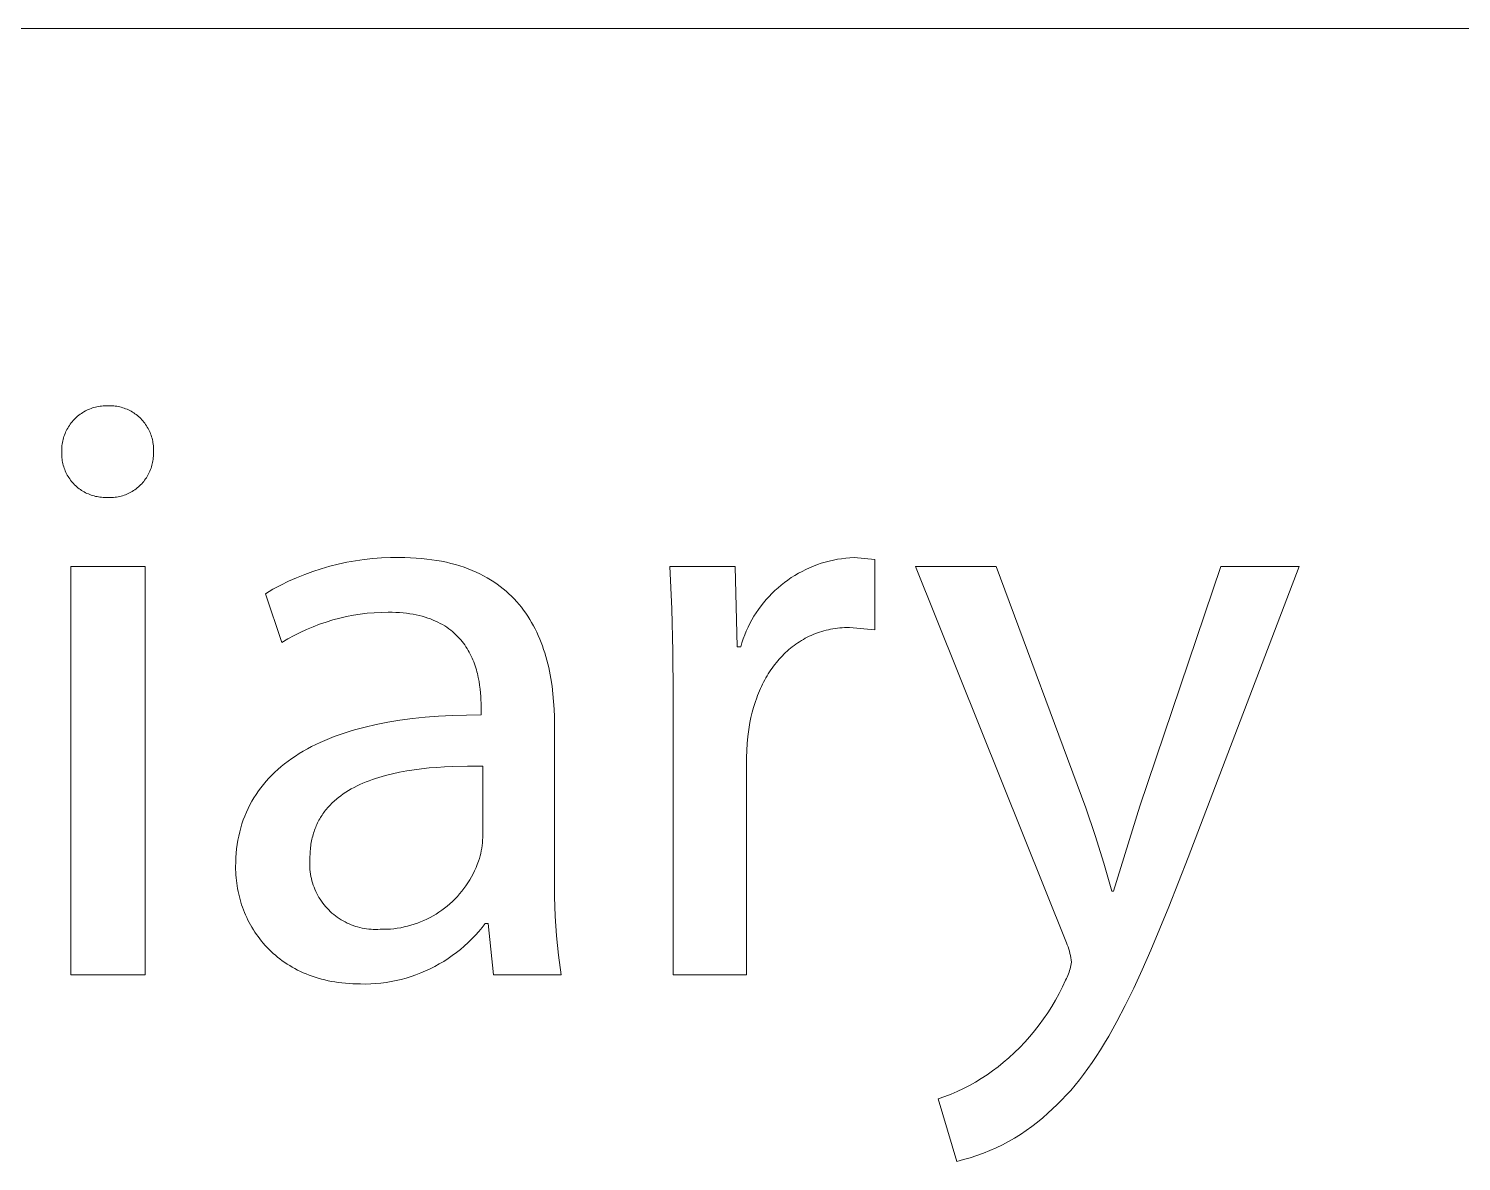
# Model space of a CAD drawing. Header units: millimetres. Extents: x 0 to 4468, y 0 to 3122.
# Drawn here: x 4196.2 to 4272.2, y 439.4 to 499.5 of the extents above; entities that cross this region are included whole.
import ezdxf

# ---------------------------------------------------------------- set-up
doc = ezdxf.new("R2010")
doc.units = ezdxf.units.MM
doc.header["$MEASUREMENT"] = 0
doc.layers.add('Domyślny', color=7, linetype='Continuous', true_color=0x000000)

msp = doc.modelspace()

# ---------------------------------------------------------------- linework, layer by layer
at = {"layer": 'Domyślny', "color": 18, "lineweight": 15, "true_color": 0x000000}
for p, q in [((4464.072, 499.504), (2779.701, 499.504)), ((4198.638, 478.784), (4198.697, 478.842)), ((4198.697, 478.842), (4198.757, 478.898)), ((4198.757, 478.898), (4198.819, 478.952)), ((4198.819, 478.952), (4198.883, 479.004)), ((4198.883, 479.004), (4198.948, 479.054)), ((4198.948, 479.054), (4199.016, 479.101)), ((4199.016, 479.101), (4199.085, 479.146)), ((4199.085, 479.146), (4199.155, 479.188)), ((4199.155, 479.188), (4199.227, 479.228)), ((4199.227, 479.228), (4199.3, 479.266)), ((4199.3, 479.266), (4199.375, 479.301)), ((4199.375, 479.301), (4199.45, 479.333)), ((4199.45, 479.333), (4199.527, 479.362)), ((4199.527, 479.362), (4199.605, 479.389)), ((4199.605, 479.389), (4199.683, 479.414)), ((4199.683, 479.414), (4199.763, 479.435)), ((4199.763, 479.435), (4199.843, 479.454)), ((4199.843, 479.454), (4199.923, 479.47)), ((4199.923, 479.47), (4200.005, 479.483)), ((4200.005, 479.483), (4200.086, 479.493)), ((4200.086, 479.493), (4200.168, 479.501)), ((4200.168, 479.501), (4200.25, 479.505)), ((4200.25, 479.505), (4200.332, 479.507)), ((4200.332, 479.507), (4200.415, 479.506)), ((4200.415, 479.506), (4200.495, 479.508)), ((4200.495, 479.508), (4200.576, 479.508)), ((4200.576, 479.508), (4200.657, 479.504)), ((4200.657, 479.504), (4200.737, 479.498)), ((4200.737, 479.498), (4200.817, 479.489)), ((4200.817, 479.489), (4200.897, 479.478)), ((4200.897, 479.478), (4200.977, 479.463)), ((4200.977, 479.463), (4201.055, 479.446)), ((4201.055, 479.446), (4201.134, 479.426)), ((4201.134, 479.426), (4201.211, 479.403)), ((4201.211, 479.403), (4201.288, 479.378)), ((4201.288, 479.378), (4201.363, 479.35)), ((4201.363, 479.35), (4201.438, 479.319)), ((4201.438, 479.319), (4201.512, 479.286)), ((4201.512, 479.286), (4201.584, 479.25)), ((4201.584, 479.25), (4201.655, 479.212)), ((4201.655, 479.212), (4201.725, 479.172)), ((4201.725, 479.172), (4201.793, 479.129)), ((4201.793, 479.129), (4201.86, 479.083)), ((4201.86, 479.083), (4201.925, 479.035)), ((4201.925, 479.035), (4201.988, 478.986)), ((4201.988, 478.986), (4202.05, 478.933)), ((4202.05, 478.933), (4202.11, 478.879)), ((4202.11, 478.879), (4202.168, 478.823)), ((4202.168, 478.823), (4202.223, 478.765)), ((4198.148, 478.03), (4198.18, 478.106)), ((4198.18, 478.106), (4198.215, 478.181)), ((4198.215, 478.181), (4198.252, 478.254)), ((4198.252, 478.254), (4198.292, 478.326)), ((4198.292, 478.326), (4198.335, 478.396)), ((4198.335, 478.396), (4198.38, 478.465)), ((4198.38, 478.465), (4198.427, 478.532)), ((4198.427, 478.532), (4198.477, 478.598)), ((4198.477, 478.598), (4198.528, 478.662)), ((4198.528, 478.662), (4198.582, 478.724)), ((4198.582, 478.724), (4198.638, 478.784)), ((4202.223, 478.765), (4202.277, 478.705)), ((4202.277, 478.705), (4202.329, 478.643)), ((4202.329, 478.643), (4202.379, 478.579)), ((4202.379, 478.579), (4202.426, 478.514)), ((4202.426, 478.514), (4202.471, 478.447)), ((4202.471, 478.447), (4202.513, 478.378)), ((4202.513, 478.378), (4202.554, 478.308)), ((4202.554, 478.308), (4202.591, 478.237)), ((4202.591, 478.237), (4202.627, 478.164)), ((4202.627, 478.164), (4202.659, 478.09)), ((4202.659, 478.09), (4202.69, 478.016)), ((4197.975, 477.23), (4197.98, 477.313)), ((4197.98, 477.313), (4197.987, 477.394)), ((4197.987, 477.394), (4197.998, 477.476)), ((4197.998, 477.476), (4198.011, 477.557)), ((4198.011, 477.557), (4198.027, 477.638)), ((4198.027, 477.638), (4198.045, 477.718)), ((4198.045, 477.718), (4198.067, 477.797)), ((4198.067, 477.797), (4198.091, 477.876)), ((4198.091, 477.876), (4198.118, 477.954)), ((4198.118, 477.954), (4198.148, 478.03)), ((4202.69, 478.016), (4202.717, 477.94)), ((4202.717, 477.94), (4202.742, 477.863)), ((4202.742, 477.863), (4202.764, 477.785)), ((4202.764, 477.785), (4202.784, 477.707)), ((4202.784, 477.707), (4202.8, 477.628)), ((4202.8, 477.628), (4202.814, 477.549)), ((4202.814, 477.549), (4202.826, 477.469)), ((4202.826, 477.469), (4202.834, 477.388)), ((4202.834, 477.388), (4202.84, 477.308)), ((4202.84, 477.308), (4202.843, 477.227)), ((4197.972, 476.986), (4197.974, 477.066)), ((4197.973, 476.905), (4197.972, 476.986)), ((4197.973, 477.148), (4197.975, 477.23)), ((4197.974, 477.066), (4197.973, 477.148)), ((4197.977, 476.825), (4197.973, 476.905)), ((4197.983, 476.745), (4197.977, 476.825)), ((4197.992, 476.665), (4197.983, 476.745)), ((4198.004, 476.585), (4197.992, 476.665)), ((4198.019, 476.506), (4198.004, 476.585)), ((4202.812, 476.584), (4202.797, 476.504)), ((4202.823, 476.664), (4202.812, 476.584)), ((4202.832, 476.744), (4202.823, 476.664)), ((4202.838, 476.824), (4202.832, 476.744)), ((4202.842, 476.905), (4202.838, 476.824)), ((4202.843, 477.147), (4202.84, 477.066)), ((4202.84, 477.066), (4202.842, 476.985)), ((4202.842, 476.985), (4202.842, 476.905)), ((4202.843, 477.227), (4202.843, 477.147)), ((4198.036, 476.428), (4198.019, 476.506)), ((4198.056, 476.35), (4198.036, 476.428)), ((4198.079, 476.273), (4198.056, 476.35)), ((4198.104, 476.196), (4198.079, 476.273)), ((4198.132, 476.121), (4198.104, 476.196)), ((4198.162, 476.046), (4198.132, 476.121)), ((4198.196, 475.973), (4198.162, 476.046)), ((4198.231, 475.901), (4198.196, 475.973)), ((4198.269, 475.83), (4198.231, 475.901)), ((4198.31, 475.761), (4198.269, 475.83)), ((4202.547, 475.826), (4202.507, 475.757)), ((4202.585, 475.897), (4202.547, 475.826)), ((4202.621, 475.97), (4202.585, 475.897)), ((4202.654, 476.043), (4202.621, 475.97)), ((4202.684, 476.118), (4202.654, 476.043)), ((4202.712, 476.194), (4202.684, 476.118)), ((4202.738, 476.27), (4202.712, 476.194)), ((4202.76, 476.348), (4202.738, 476.27)), ((4202.78, 476.426), (4202.76, 476.348)), ((4202.797, 476.504), (4202.78, 476.426)), ((4198.353, 475.693), (4198.31, 475.761)), ((4198.398, 475.626), (4198.353, 475.693)), ((4198.445, 475.561), (4198.398, 475.626)), ((4198.495, 475.498), (4198.445, 475.561)), ((4198.547, 475.437), (4198.495, 475.498)), ((4198.601, 475.377), (4198.547, 475.437)), ((4198.657, 475.319), (4198.601, 475.377)), ((4198.715, 475.264), (4198.657, 475.319)), ((4198.775, 475.21), (4198.715, 475.264)), ((4198.836, 475.158), (4198.775, 475.21)), ((4198.9, 475.109), (4198.836, 475.158)), ((4198.965, 475.061), (4198.9, 475.109)), ((4199.031, 475.016), (4198.965, 475.061)), ((4199.099, 474.974), (4199.031, 475.016)), ((4201.784, 475.01), (4201.716, 474.967)), ((4201.851, 475.055), (4201.784, 475.01)), ((4201.916, 475.102), (4201.851, 475.055)), ((4201.98, 475.152), (4201.916, 475.102)), ((4202.041, 475.204), (4201.98, 475.152)), ((4202.101, 475.257), (4202.041, 475.204)), ((4202.159, 475.313), (4202.101, 475.257)), ((4202.215, 475.371), (4202.159, 475.313)), ((4202.269, 475.431), (4202.215, 475.371)), ((4202.321, 475.493), (4202.269, 475.431)), ((4202.371, 475.556), (4202.321, 475.493)), ((4202.419, 475.622), (4202.371, 475.556)), ((4202.464, 475.688), (4202.419, 475.622)), ((4202.507, 475.757), (4202.464, 475.688)), ((4199.169, 474.934), (4199.099, 474.974)), ((4199.24, 474.896), (4199.169, 474.934)), ((4199.312, 474.86), (4199.24, 474.896)), ((4199.386, 474.827), (4199.312, 474.86)), ((4199.46, 474.797), (4199.386, 474.827)), ((4199.536, 474.769), (4199.46, 474.797)), ((4199.612, 474.744), (4199.536, 474.769)), ((4199.689, 474.722), (4199.612, 474.744)), ((4199.767, 474.702), (4199.689, 474.722)), ((4199.846, 474.685), (4199.767, 474.702)), ((4199.925, 474.671), (4199.846, 474.685)), ((4200.004, 474.659), (4199.925, 474.671)), ((4200.084, 474.65), (4200.004, 474.659)), ((4200.165, 474.644), (4200.084, 474.65)), ((4200.245, 474.641), (4200.165, 474.644)), ((4200.325, 474.641), (4200.245, 474.641)), ((4200.406, 474.635), (4200.325, 474.641)), ((4200.486, 474.633), (4200.406, 474.635)), ((4200.567, 474.633), (4200.486, 474.633)), ((4200.648, 474.637), (4200.567, 474.633)), ((4200.728, 474.643), (4200.648, 474.637)), ((4200.808, 474.651), (4200.728, 474.643)), ((4200.888, 474.663), (4200.808, 474.651)), ((4200.967, 474.677), (4200.888, 474.663)), ((4201.046, 474.694), (4200.967, 474.677)), ((4201.124, 474.714), (4201.046, 474.694)), ((4201.202, 474.737), (4201.124, 474.714)), ((4201.278, 474.762), (4201.202, 474.737)), ((4201.354, 474.79), (4201.278, 474.762)), ((4201.429, 474.82), (4201.354, 474.79)), ((4201.502, 474.853), (4201.429, 474.82)), ((4201.575, 474.888), (4201.502, 474.853)), ((4201.646, 474.926), (4201.575, 474.888)), ((4201.716, 474.967), (4201.646, 474.926)), ((4212.641, 471.108), (4213.096, 471.206)), ((4213.096, 471.206), (4213.554, 471.288)), ((4213.554, 471.288), (4214.015, 471.354)), ((4214.015, 471.354), (4214.478, 471.404)), ((4214.478, 471.404), (4214.942, 471.438)), ((4214.942, 471.438), (4215.407, 471.456)), ((4215.407, 471.456), (4215.873, 471.458)), ((4215.873, 471.458), (4216.18, 471.455)), ((4216.18, 471.455), (4216.479, 471.445)), ((4216.479, 471.445), (4216.771, 471.429)), ((4216.771, 471.429), (4217.057, 471.406)), ((4217.057, 471.406), (4217.335, 471.378)), ((4217.335, 471.378), (4217.606, 471.343)), ((4217.606, 471.343), (4217.87, 471.302)), ((4217.87, 471.302), (4218.128, 471.256)), ((4218.128, 471.256), (4218.379, 471.203)), ((4218.379, 471.203), (4218.623, 471.146)), ((4238.266, 471.15), (4238.478, 471.214)), ((4238.478, 471.214), (4238.692, 471.27)), ((4238.692, 471.27), (4238.907, 471.32)), ((4238.907, 471.32), (4239.124, 471.362)), ((4239.124, 471.362), (4239.342, 471.396)), ((4239.342, 471.396), (4239.562, 471.423)), ((4239.562, 471.423), (4239.782, 471.443)), ((4239.782, 471.443), (4240.003, 471.455)), ((4240.003, 471.455), (4241.104, 471.351)), ((4241.104, 471.351), (4241.104, 467.631)), ((4198.451, 470.98), (4202.394, 470.98)), ((4198.451, 449.331), (4198.451, 470.98)), ((4202.394, 470.98), (4202.394, 449.331)), ((4210.432, 470.385), (4210.863, 470.56)), ((4210.863, 470.56), (4211.3, 470.72)), ((4211.3, 470.72), (4211.743, 470.865)), ((4211.743, 470.865), (4212.19, 470.994)), ((4212.19, 470.994), (4212.641, 471.108)), ((4218.623, 471.146), (4218.861, 471.082)), ((4218.861, 471.082), (4219.092, 471.013)), ((4219.092, 471.013), (4219.317, 470.939)), ((4219.317, 470.939), (4219.536, 470.86)), ((4219.536, 470.86), (4219.748, 470.775)), ((4219.748, 470.775), (4219.954, 470.686)), ((4219.954, 470.686), (4220.154, 470.591)), ((4220.154, 470.591), (4220.348, 470.492)), ((4220.348, 470.492), (4220.536, 470.388)), ((4230.341, 468.729), (4230.227, 470.979)), ((4230.227, 470.979), (4233.694, 470.979)), ((4233.694, 470.979), (4233.813, 466.723)), ((4236.676, 470.39), (4236.862, 470.508)), ((4236.862, 470.508), (4237.053, 470.62)), ((4237.053, 470.62), (4237.247, 470.725)), ((4237.247, 470.725), (4237.445, 470.824)), ((4237.445, 470.824), (4237.646, 470.916)), ((4237.646, 470.916), (4237.85, 471.001)), ((4237.85, 471.001), (4238.057, 471.079)), ((4238.057, 471.079), (4238.266, 471.15)), ((4251.271, 451.027), (4243.266, 470.98)), ((4243.266, 470.98), (4247.551, 470.98)), ((4247.551, 470.98), (4252.297, 458.184)), ((4255.169, 458.273), (4259.469, 470.98)), ((4263.621, 470.98), (4257.728, 455.55)), ((4259.469, 470.98), (4263.621, 470.98)), ((4208.775, 469.538), (4209.178, 469.772)), ((4209.178, 469.772), (4209.589, 469.991)), ((4209.589, 469.991), (4210.007, 470.195)), ((4210.007, 470.195), (4210.432, 470.385)), ((4220.536, 470.388), (4220.719, 470.28)), ((4220.719, 470.28), (4220.895, 470.167)), ((4220.895, 470.167), (4221.066, 470.049)), ((4221.066, 470.049), (4221.231, 469.928)), ((4221.231, 469.928), (4221.391, 469.802)), ((4221.391, 469.802), (4221.545, 469.673)), ((4235.649, 469.553), (4235.808, 469.707)), ((4235.808, 469.707), (4235.972, 469.855)), ((4235.972, 469.855), (4236.141, 469.998)), ((4236.141, 469.998), (4236.315, 470.134)), ((4236.315, 470.134), (4236.493, 470.265)), ((4236.493, 470.265), (4236.676, 470.39)), ((4209.653, 466.949), (4208.775, 469.538)), ((4221.545, 469.673), (4221.694, 469.539)), ((4221.694, 469.539), (4221.837, 469.402)), ((4221.837, 469.402), (4221.975, 469.26)), ((4221.975, 469.26), (4222.108, 469.116)), ((4222.108, 469.116), (4222.236, 468.967)), ((4222.236, 468.967), (4222.359, 468.816)), ((4235.069, 468.887), (4235.205, 469.061)), ((4235.205, 469.061), (4235.348, 469.23)), ((4235.348, 469.23), (4235.496, 469.394)), ((4235.496, 469.394), (4235.649, 469.553)), ((4212.72, 468.242), (4212.361, 468.146)), ((4213.081, 468.325), (4212.72, 468.242)), ((4213.446, 468.395), (4213.081, 468.325)), ((4213.812, 468.453), (4213.446, 468.395)), ((4214.181, 468.498), (4213.812, 468.453)), ((4214.551, 468.53), (4214.181, 468.498)), ((4214.921, 468.55), (4214.551, 468.53)), ((4215.292, 468.556), (4214.921, 468.55)), ((4215.497, 468.554), (4215.292, 468.556)), ((4215.697, 468.547), (4215.497, 468.554)), ((4215.89, 468.536), (4215.697, 468.547)), ((4216.079, 468.52), (4215.89, 468.536)), ((4216.261, 468.5), (4216.079, 468.52)), ((4216.438, 468.476), (4216.261, 468.5)), ((4216.61, 468.447), (4216.438, 468.476)), ((4216.777, 468.415), (4216.61, 468.447)), ((4216.939, 468.379), (4216.777, 468.415)), ((4217.095, 468.339), (4216.939, 468.379)), ((4217.247, 468.295), (4217.095, 468.339)), ((4217.394, 468.248), (4217.247, 468.295)), ((4217.535, 468.198), (4217.394, 468.248)), ((4217.672, 468.144), (4217.535, 468.198)), ((4222.359, 468.816), (4222.477, 468.661)), ((4222.477, 468.661), (4222.591, 468.502)), ((4222.591, 468.502), (4222.699, 468.341)), ((4222.699, 468.341), (4222.803, 468.177)), ((4222.803, 468.177), (4222.902, 468.01)), ((4230.4, 466.477), (4230.341, 468.729)), ((4234.584, 468.149), (4234.696, 468.339)), ((4234.696, 468.339), (4234.814, 468.526)), ((4234.814, 468.526), (4234.938, 468.709)), ((4234.938, 468.709), (4235.069, 468.887)), ((4210.629, 467.486), (4210.297, 467.318)), ((4210.966, 467.642), (4210.629, 467.486)), ((4211.308, 467.786), (4210.966, 467.642)), ((4211.654, 467.918), (4211.308, 467.786)), ((4212.006, 468.038), (4211.654, 467.918)), ((4212.361, 468.146), (4212.006, 468.038)), ((4217.805, 468.087), (4217.672, 468.144)), ((4217.933, 468.026), (4217.805, 468.087)), ((4218.056, 467.963), (4217.933, 468.026)), ((4218.175, 467.897), (4218.056, 467.963)), ((4218.289, 467.828), (4218.175, 467.897)), ((4218.4, 467.757), (4218.289, 467.828)), ((4218.506, 467.682), (4218.4, 467.757)), ((4218.608, 467.606), (4218.506, 467.682)), ((4218.705, 467.527), (4218.608, 467.606)), ((4218.799, 467.445), (4218.705, 467.527)), ((4218.889, 467.362), (4218.799, 467.445)), ((4222.902, 468.01), (4222.996, 467.84)), ((4222.996, 467.84), (4223.086, 467.668)), ((4223.086, 467.668), (4223.172, 467.493)), ((4223.172, 467.493), (4223.254, 467.315)), ((4234.204, 467.351), (4234.289, 467.555)), ((4234.289, 467.555), (4234.38, 467.756)), ((4234.38, 467.756), (4234.479, 467.954)), ((4234.479, 467.954), (4234.584, 468.149)), ((4237.953, 467.42), (4237.843, 467.376)), ((4238.064, 467.462), (4237.953, 467.42)), ((4238.177, 467.501), (4238.064, 467.462)), ((4238.291, 467.537), (4238.177, 467.501)), ((4238.407, 467.57), (4238.291, 467.537)), ((4238.523, 467.601), (4238.407, 467.57)), ((4238.642, 467.629), (4238.523, 467.601)), ((4238.761, 467.654), (4238.642, 467.629)), ((4238.882, 467.676), (4238.761, 467.654)), ((4239.004, 467.696), (4238.882, 467.676)), ((4239.128, 467.712), (4239.004, 467.696)), ((4239.253, 467.726), (4239.128, 467.712)), ((4239.379, 467.736), (4239.253, 467.726)), ((4239.506, 467.744), (4239.379, 467.736)), ((4239.635, 467.748), (4239.506, 467.744)), ((4239.765, 467.75), (4239.635, 467.748)), ((4241.104, 467.631), (4239.765, 467.75)), ((4209.972, 467.139), (4209.653, 466.949)), ((4210.297, 467.318), (4209.972, 467.139)), ((4218.976, 467.276), (4218.889, 467.362)), ((4219.058, 467.189), (4218.976, 467.276)), ((4219.137, 467.1), (4219.058, 467.189)), ((4219.212, 467.009), (4219.137, 467.1)), ((4219.284, 466.916), (4219.212, 467.009)), ((4219.353, 466.822), (4219.284, 466.916)), ((4219.418, 466.726), (4219.353, 466.822)), ((4219.48, 466.629), (4219.418, 466.726)), ((4223.254, 467.315), (4223.331, 467.135)), ((4223.331, 467.135), (4223.404, 466.954)), ((4223.404, 466.954), (4223.473, 466.769)), ((4223.473, 466.769), (4223.538, 466.583)), ((4233.813, 466.723), (4233.991, 466.723)), ((4233.991, 466.723), (4234.055, 466.935)), ((4234.055, 466.935), (4234.126, 467.144)), ((4234.126, 467.144), (4234.204, 467.351)), ((4236.638, 466.65), (4236.548, 466.574)), ((4236.73, 466.724), (4236.638, 466.65)), ((4236.824, 466.795), (4236.73, 466.724)), ((4236.919, 466.864), (4236.824, 466.795)), ((4237.016, 466.931), (4236.919, 466.864)), ((4237.114, 466.995), (4237.016, 466.931)), ((4237.214, 467.057), (4237.114, 466.995)), ((4237.315, 467.117), (4237.214, 467.057)), ((4237.417, 467.173), (4237.315, 467.117)), ((4237.522, 467.228), (4237.417, 467.173)), ((4237.627, 467.28), (4237.522, 467.228)), ((4237.734, 467.329), (4237.627, 467.28)), ((4237.843, 467.376), (4237.734, 467.329)), ((4219.538, 466.531), (4219.48, 466.629)), ((4219.594, 466.432), (4219.538, 466.531)), ((4219.647, 466.332), (4219.594, 466.432)), ((4219.696, 466.231), (4219.647, 466.332)), ((4219.743, 466.129), (4219.696, 466.231)), ((4219.787, 466.027), (4219.743, 466.129)), ((4219.828, 465.924), (4219.787, 466.027)), ((4219.867, 465.82), (4219.828, 465.924)), ((4223.538, 466.583), (4223.599, 466.395)), ((4223.599, 466.395), (4223.656, 466.206)), ((4223.656, 466.206), (4223.709, 466.014)), ((4223.709, 466.014), (4223.759, 465.821)), ((4230.405, 464.224), (4230.4, 466.477)), ((4235.883, 465.888), (4235.808, 465.793)), ((4235.961, 465.981), (4235.883, 465.888)), ((4236.04, 466.072), (4235.961, 465.981)), ((4236.12, 466.161), (4236.04, 466.072)), ((4236.203, 466.248), (4236.12, 466.161)), ((4236.286, 466.333), (4236.203, 466.248)), ((4236.372, 466.415), (4236.286, 466.333)), ((4236.459, 466.496), (4236.372, 466.415)), ((4236.548, 466.574), (4236.459, 466.496)), ((4219.903, 465.716), (4219.867, 465.82)), ((4219.937, 465.612), (4219.903, 465.716)), ((4219.968, 465.508), (4219.937, 465.612)), ((4219.997, 465.403), (4219.968, 465.508)), ((4220.024, 465.299), (4219.997, 465.403)), ((4220.049, 465.195), (4220.024, 465.299)), ((4220.072, 465.091), (4220.049, 465.195)), ((4223.759, 465.821), (4223.805, 465.626)), ((4223.805, 465.626), (4223.848, 465.431)), ((4223.848, 465.431), (4223.887, 465.233)), ((4223.887, 465.233), (4223.923, 465.035)), ((4235.391, 465.181), (4235.328, 465.073)), ((4235.456, 465.288), (4235.391, 465.181)), ((4235.523, 465.393), (4235.456, 465.288)), ((4235.592, 465.496), (4235.523, 465.393)), ((4235.662, 465.597), (4235.592, 465.496)), ((4235.734, 465.696), (4235.662, 465.597)), ((4235.808, 465.793), (4235.734, 465.696)), ((4220.111, 464.885), (4220.072, 465.091)), ((4220.143, 464.681), (4220.111, 464.885)), ((4220.168, 464.481), (4220.143, 464.681)), ((4220.188, 464.284), (4220.168, 464.481)), ((4223.923, 465.035), (4223.984, 464.635)), ((4223.984, 464.635), (4224.033, 464.233)), ((4234.986, 464.386), (4234.936, 464.265)), ((4235.039, 464.504), (4234.986, 464.386)), ((4235.093, 464.622), (4235.039, 464.504)), ((4235.149, 464.737), (4235.093, 464.622)), ((4235.207, 464.851), (4235.149, 464.737)), ((4235.266, 464.963), (4235.207, 464.851)), ((4235.328, 465.073), (4235.266, 464.963)), ((4220.202, 464.093), (4220.188, 464.284)), ((4220.211, 463.907), (4220.202, 464.093)), ((4220.216, 463.728), (4220.211, 463.907)), ((4220.218, 463.557), (4220.216, 463.728)), ((4224.033, 464.233), (4224.07, 463.827)), ((4224.07, 463.827), (4224.096, 463.42)), ((4230.405, 449.329), (4230.405, 464.224)), ((4234.753, 463.768), (4234.674, 463.511)), ((4234.841, 464.02), (4234.753, 463.768)), ((4234.887, 464.143), (4234.841, 464.02)), ((4234.936, 464.265), (4234.887, 464.143)), ((4215.916, 462.832), (4216.578, 462.92)), ((4216.578, 462.92), (4217.262, 462.992)), ((4217.262, 462.992), (4217.968, 463.047)), ((4217.968, 463.047), (4218.696, 463.085)), ((4218.696, 463.085), (4219.446, 463.106)), ((4219.446, 463.106), (4220.218, 463.111)), ((4220.218, 463.111), (4220.218, 463.557)), ((4224.096, 463.42), (4224.111, 463.012)), ((4224.111, 463.012), (4224.116, 462.605)), ((4234.538, 462.98), (4234.482, 462.706)), ((4234.602, 463.248), (4234.538, 462.98)), ((4234.674, 463.511), (4234.602, 463.248)), ((4212.688, 462.055), (4212.953, 462.146)), ((4212.953, 462.146), (4213.223, 462.233)), ((4213.223, 462.233), (4213.499, 462.315)), ((4213.499, 462.315), (4213.781, 462.394)), ((4213.781, 462.394), (4214.069, 462.469)), ((4214.069, 462.469), (4214.662, 462.606)), ((4214.662, 462.606), (4215.278, 462.727)), ((4215.278, 462.727), (4215.916, 462.832)), ((4224.116, 462.605), (4224.116, 454.51)), ((4234.422, 462.34), (4234.374, 461.972)), ((4234.482, 462.706), (4234.422, 462.34)), ((4211.004, 461.309), (4211.227, 461.428)), ((4211.227, 461.428), (4211.456, 461.542)), ((4211.456, 461.542), (4211.69, 461.652)), ((4211.69, 461.652), (4211.931, 461.759)), ((4211.931, 461.759), (4212.177, 461.862)), ((4212.177, 461.862), (4212.43, 461.96)), ((4212.43, 461.96), (4212.688, 462.055)), ((4234.339, 461.602), (4234.315, 461.232)), ((4234.374, 461.972), (4234.339, 461.602)), ((4209.797, 460.518), (4209.983, 460.66)), ((4209.983, 460.66), (4210.175, 460.797)), ((4210.175, 460.797), (4210.373, 460.931)), ((4210.373, 460.931), (4210.578, 461.061)), ((4210.578, 461.061), (4210.788, 461.187)), ((4210.788, 461.187), (4211.004, 461.309)), ((4234.315, 461.232), (4234.304, 460.861)), ((4234.304, 460.861), (4234.304, 449.329)), ((4208.962, 459.754), (4209.117, 459.915)), ((4209.117, 459.915), (4209.277, 460.071)), ((4209.277, 460.071), (4209.445, 460.224)), ((4209.445, 460.224), (4209.618, 460.373)), ((4209.618, 460.373), (4209.797, 460.518)), ((4214.977, 459.848), (4214.799, 459.795)), ((4215.157, 459.898), (4214.977, 459.848)), ((4215.524, 459.989), (4215.157, 459.898)), ((4215.899, 460.07), (4215.524, 459.989)), ((4216.282, 460.14), (4215.899, 460.07)), ((4216.672, 460.201), (4216.282, 460.14)), ((4217.067, 460.253), (4216.672, 460.201)), ((4217.467, 460.296), (4217.067, 460.253)), ((4217.87, 460.33), (4217.467, 460.296)), ((4218.275, 460.357), (4217.87, 460.33)), ((4218.683, 460.376), (4218.275, 460.357)), ((4219.498, 460.394), (4218.683, 460.376)), ((4220.307, 460.388), (4219.498, 460.394)), ((4220.307, 456.608), (4220.307, 460.388)), ((4208.285, 458.897), (4208.407, 459.076)), ((4208.407, 459.076), (4208.536, 459.251)), ((4208.536, 459.251), (4208.672, 459.423)), ((4208.672, 459.423), (4208.814, 459.59)), ((4208.814, 459.59), (4208.962, 459.754)), ((4213.19, 459.098), (4213.049, 459.01)), ((4213.336, 459.183), (4213.19, 459.098)), ((4213.485, 459.264), (4213.336, 459.183)), ((4213.638, 459.341), (4213.485, 459.264)), ((4213.794, 459.416), (4213.638, 459.341)), ((4213.954, 459.487), (4213.794, 459.416)), ((4214.117, 459.554), (4213.954, 459.487)), ((4214.283, 459.619), (4214.117, 459.554)), ((4214.452, 459.681), (4214.283, 459.619)), ((4214.624, 459.739), (4214.452, 459.681)), ((4214.799, 459.795), (4214.624, 459.739)), ((4207.858, 458.145), (4207.955, 458.338)), ((4207.955, 458.338), (4208.059, 458.528)), ((4208.059, 458.528), (4208.168, 458.714)), ((4208.168, 458.714), (4208.285, 458.897)), ((4212.177, 458.292), (4212.124, 458.234)), ((4212.232, 458.35), (4212.177, 458.292)), ((4212.288, 458.406), (4212.232, 458.35)), ((4212.345, 458.462), (4212.288, 458.406)), ((4212.404, 458.516), (4212.345, 458.462)), ((4212.463, 458.57), (4212.404, 458.516)), ((4212.524, 458.623), (4212.463, 458.57)), ((4212.586, 458.674), (4212.524, 458.623)), ((4212.649, 458.725), (4212.586, 458.674)), ((4212.778, 458.824), (4212.649, 458.725)), ((4212.911, 458.919), (4212.778, 458.824)), ((4213.049, 459.01), (4212.911, 458.919)), ((4207.537, 457.335), (4207.607, 457.543)), ((4207.607, 457.543), (4207.684, 457.747)), ((4207.684, 457.747), (4207.768, 457.948)), ((4207.768, 457.948), (4207.858, 458.145)), ((4211.62, 457.523), (4211.582, 457.453)), ((4211.659, 457.593), (4211.62, 457.523)), ((4211.699, 457.662), (4211.659, 457.593)), ((4211.741, 457.73), (4211.699, 457.662)), ((4211.784, 457.796), (4211.741, 457.73)), ((4211.829, 457.862), (4211.784, 457.796)), ((4211.875, 457.927), (4211.829, 457.862)), ((4211.922, 457.99), (4211.875, 457.927)), ((4211.971, 458.053), (4211.922, 457.99)), ((4212.02, 458.114), (4211.971, 458.053)), ((4212.072, 458.175), (4212.02, 458.114)), ((4212.124, 458.234), (4212.072, 458.175)), ((4252.297, 458.184), (4252.796, 456.723)), ((4253.77, 453.765), (4255.169, 458.273)), ((4207.364, 456.689), (4207.415, 456.908)), ((4207.415, 456.908), (4207.473, 457.123)), ((4207.473, 457.123), (4207.537, 457.335)), ((4211.309, 456.765), (4211.286, 456.683)), ((4211.333, 456.846), (4211.309, 456.765)), ((4211.359, 456.925), (4211.333, 456.846)), ((4211.387, 457.004), (4211.359, 456.925)), ((4211.415, 457.082), (4211.387, 457.004)), ((4211.446, 457.158), (4211.415, 457.082)), ((4211.478, 457.233), (4211.446, 457.158)), ((4211.511, 457.307), (4211.478, 457.233)), ((4211.546, 457.381), (4211.511, 457.307)), ((4211.582, 457.453), (4211.546, 457.381)), ((4207.229, 455.78), (4207.253, 456.012)), ((4207.253, 456.012), (4207.283, 456.242)), ((4207.283, 456.242), (4207.32, 456.467)), ((4207.32, 456.467), (4207.364, 456.689)), ((4211.173, 456.075), (4211.163, 455.983)), ((4211.184, 456.165), (4211.173, 456.075)), ((4211.197, 456.255), (4211.184, 456.165)), ((4211.212, 456.342), (4211.197, 456.255)), ((4211.228, 456.429), (4211.212, 456.342)), ((4211.246, 456.515), (4211.228, 456.429)), ((4211.265, 456.599), (4211.246, 456.515)), ((4211.286, 456.683), (4211.265, 456.599)), ((4220.23, 455.905), (4220.255, 456.045)), ((4220.255, 456.045), (4220.275, 456.185)), ((4220.275, 456.185), (4220.29, 456.326)), ((4220.29, 456.326), (4220.301, 456.467)), ((4220.301, 456.467), (4220.307, 456.608)), ((4252.796, 456.723), (4253.257, 455.249)), ((4207.198, 455.061), (4207.202, 455.304)), ((4207.202, 455.304), (4207.212, 455.544)), ((4207.212, 455.544), (4207.229, 455.78)), ((4211.133, 455.387), (4211.129, 455.267)), ((4211.129, 455.267), (4211.13, 455.147)), ((4211.141, 455.507), (4211.133, 455.387)), ((4211.142, 455.605), (4211.141, 455.507)), ((4211.145, 455.701), (4211.142, 455.605)), ((4211.149, 455.797), (4211.145, 455.701)), ((4211.155, 455.891), (4211.149, 455.797)), ((4211.163, 455.983), (4211.155, 455.891)), ((4220.02, 455.186), (4220.084, 455.358)), ((4220.084, 455.358), (4220.127, 455.493)), ((4220.127, 455.493), (4220.166, 455.629)), ((4220.166, 455.629), (4220.2, 455.767)), ((4220.2, 455.767), (4220.23, 455.905)), ((4253.257, 455.249), (4253.681, 453.765)), ((4257.728, 455.55), (4256.707, 452.931)), ((4207.2, 454.914), (4207.198, 455.061)), ((4207.205, 454.768), (4207.2, 454.914)), ((4207.213, 454.622), (4207.205, 454.768)), ((4207.224, 454.476), (4207.213, 454.622)), ((4211.13, 455.147), (4211.134, 455.027)), ((4211.134, 455.027), (4211.143, 454.907)), ((4211.143, 454.907), (4211.156, 454.787)), ((4211.156, 454.787), (4211.173, 454.668)), ((4211.173, 454.668), (4211.194, 454.55)), ((4211.194, 454.55), (4211.219, 454.433)), ((4219.618, 454.362), (4219.71, 454.521)), ((4219.71, 454.521), (4219.796, 454.684)), ((4219.796, 454.684), (4219.876, 454.848)), ((4219.876, 454.848), (4219.951, 455.016)), ((4219.951, 455.016), (4220.02, 455.186)), ((4224.116, 454.51), (4224.116, 453.471)), ((4207.239, 454.331), (4207.224, 454.476)), ((4207.257, 454.185), (4207.239, 454.331)), ((4207.279, 454.041), (4207.257, 454.185)), ((4207.303, 453.897), (4207.279, 454.041)), ((4207.331, 453.753), (4207.303, 453.897)), ((4207.362, 453.61), (4207.331, 453.753)), ((4211.219, 454.433), (4211.248, 454.316)), ((4211.248, 454.316), (4211.281, 454.2)), ((4211.281, 454.2), (4211.318, 454.086)), ((4211.318, 454.086), (4211.359, 453.973)), ((4211.359, 453.973), (4211.404, 453.862)), ((4211.404, 453.862), (4211.453, 453.752)), ((4211.453, 453.752), (4211.505, 453.644)), ((4219.082, 453.619), (4219.199, 453.76)), ((4219.199, 453.76), (4219.311, 453.905)), ((4219.311, 453.905), (4219.419, 454.054)), ((4219.419, 454.054), (4219.521, 454.206)), ((4219.521, 454.206), (4219.618, 454.362)), ((4253.681, 453.765), (4253.77, 453.765)), ((4207.397, 453.468), (4207.362, 453.61)), ((4207.434, 453.327), (4207.397, 453.468)), ((4207.475, 453.186), (4207.434, 453.327)), ((4207.519, 453.047), (4207.475, 453.186)), ((4207.567, 452.908), (4207.519, 453.047)), ((4211.505, 453.644), (4211.561, 453.537)), ((4211.561, 453.537), (4211.621, 453.433)), ((4211.621, 453.433), (4211.685, 453.331)), ((4211.685, 453.331), (4211.751, 453.231)), ((4211.751, 453.231), (4211.822, 453.133)), ((4211.822, 453.133), (4211.895, 453.038)), ((4211.895, 453.038), (4211.972, 452.946)), ((4218.284, 452.862), (4218.427, 452.976)), ((4218.427, 452.976), (4218.567, 453.096)), ((4218.567, 453.096), (4218.702, 453.22)), ((4218.702, 453.22), (4218.833, 453.348)), ((4218.833, 453.348), (4218.96, 453.481)), ((4218.96, 453.481), (4219.082, 453.619)), ((4224.116, 453.471), (4224.152, 452.432)), ((4207.618, 452.771), (4207.567, 452.908)), ((4207.671, 452.635), (4207.618, 452.771)), ((4207.729, 452.5), (4207.671, 452.635)), ((4207.789, 452.366), (4207.729, 452.5)), ((4207.853, 452.234), (4207.789, 452.366)), ((4207.92, 452.103), (4207.853, 452.234)), ((4211.972, 452.946), (4212.052, 452.856)), ((4212.052, 452.856), (4212.135, 452.769)), ((4212.135, 452.769), (4212.221, 452.685)), ((4212.221, 452.685), (4212.31, 452.604)), ((4212.31, 452.604), (4212.401, 452.526)), ((4212.401, 452.526), (4212.495, 452.452)), ((4212.495, 452.452), (4212.592, 452.38)), ((4212.592, 452.38), (4212.691, 452.312)), ((4212.691, 452.312), (4212.793, 452.248)), ((4212.793, 452.248), (4212.896, 452.187)), ((4217.014, 452.134), (4217.183, 452.206)), ((4217.183, 452.206), (4217.349, 452.283)), ((4217.349, 452.283), (4217.513, 452.366)), ((4217.513, 452.366), (4217.674, 452.455)), ((4217.674, 452.455), (4217.831, 452.549)), ((4217.831, 452.549), (4217.986, 452.648)), ((4217.986, 452.648), (4218.137, 452.752)), ((4218.137, 452.752), (4218.284, 452.862)), ((4224.152, 452.432), (4224.224, 451.396)), ((4256.707, 452.931), (4255.75, 450.627)), ((4207.99, 451.974), (4207.92, 452.103)), ((4208.063, 451.846), (4207.99, 451.974)), ((4208.14, 451.72), (4208.063, 451.846)), ((4208.22, 451.595), (4208.14, 451.72)), ((4208.303, 451.473), (4208.22, 451.595)), ((4208.389, 451.352), (4208.303, 451.473)), ((4212.896, 452.187), (4213.002, 452.129)), ((4213.002, 452.129), (4213.109, 452.075)), ((4213.109, 452.075), (4213.219, 452.025)), ((4213.219, 452.025), (4213.33, 451.979)), ((4213.33, 451.979), (4213.442, 451.937)), ((4213.442, 451.937), (4213.556, 451.898)), ((4213.556, 451.898), (4213.671, 451.864)), ((4213.671, 451.864), (4213.787, 451.833)), ((4213.787, 451.833), (4213.905, 451.807)), ((4213.905, 451.807), (4214.023, 451.784)), ((4214.023, 451.784), (4214.141, 451.766)), ((4214.141, 451.766), (4214.261, 451.752)), ((4214.261, 451.752), (4214.381, 451.742)), ((4214.381, 451.742), (4214.501, 451.736)), ((4214.501, 451.736), (4214.621, 451.734)), ((4214.621, 451.734), (4214.741, 451.736)), ((4214.741, 451.736), (4214.861, 451.743)), ((4214.861, 451.743), (4215.045, 451.741)), ((4215.045, 451.741), (4215.228, 451.746)), ((4215.228, 451.746), (4215.411, 451.757)), ((4215.411, 451.757), (4215.594, 451.775)), ((4215.594, 451.775), (4215.776, 451.798)), ((4215.776, 451.798), (4215.957, 451.828)), ((4215.957, 451.828), (4216.137, 451.864)), ((4216.137, 451.864), (4216.316, 451.906)), ((4216.316, 451.906), (4216.493, 451.954)), ((4216.493, 451.954), (4216.669, 452.008)), ((4216.669, 452.008), (4216.842, 452.068)), ((4216.842, 452.068), (4217.014, 452.134)), ((4220.098, 451.63), (4219.916, 451.427)), ((4220.273, 451.84), (4220.098, 451.63)), ((4220.441, 452.055), (4220.273, 451.84)), ((4220.59, 452.055), (4220.441, 452.055)), ((4220.887, 449.332), (4220.59, 452.055)), ((4208.478, 451.234), (4208.389, 451.352)), ((4208.571, 451.117), (4208.478, 451.234)), ((4208.667, 451.002), (4208.571, 451.117)), ((4208.766, 450.89), (4208.667, 451.002)), ((4208.868, 450.779), (4208.766, 450.89)), ((4208.974, 450.671), (4208.868, 450.779)), ((4219.331, 450.855), (4219.123, 450.677)), ((4219.532, 451.039), (4219.331, 450.855)), ((4219.728, 451.229), (4219.532, 451.039)), ((4219.916, 451.427), (4219.728, 451.229)), ((4224.224, 451.396), (4224.331, 450.362)), ((4251.316, 450.918), (4251.271, 451.027)), ((4251.357, 450.807), (4251.316, 450.918)), ((4251.394, 450.694), (4251.357, 450.807)), ((4251.428, 450.581), (4251.394, 450.694)), ((4209.083, 450.566), (4208.974, 450.671)), ((4209.195, 450.463), (4209.083, 450.566)), ((4209.31, 450.362), (4209.195, 450.463)), ((4209.428, 450.264), (4209.31, 450.362)), ((4209.549, 450.168), (4209.428, 450.264)), ((4209.674, 450.075), (4209.549, 450.168)), ((4209.802, 449.985), (4209.674, 450.075)), ((4209.933, 449.898), (4209.802, 449.985)), ((4218.236, 450.042), (4218.001, 449.903)), ((4218.466, 450.19), (4218.236, 450.042)), ((4218.69, 450.345), (4218.466, 450.19)), ((4218.91, 450.507), (4218.69, 450.345)), ((4219.123, 450.677), (4218.91, 450.507)), ((4224.331, 450.362), (4224.473, 449.332)), ((4251.458, 450.466), (4251.428, 450.581)), ((4251.484, 450.351), (4251.458, 450.466)), ((4251.506, 450.235), (4251.484, 450.351)), ((4251.524, 450.118), (4251.506, 450.235)), ((4251.539, 450), (4251.524, 450.118)), ((4251.525, 449.91), (4251.539, 450)), ((4255.75, 450.627), (4255.29, 449.584)), ((4202.394, 449.331), (4198.451, 449.331)), ((4210.067, 449.814), (4209.933, 449.898)), ((4210.205, 449.733), (4210.067, 449.814)), ((4210.345, 449.654), (4210.205, 449.733)), ((4210.489, 449.579), (4210.345, 449.654)), ((4210.636, 449.508), (4210.489, 449.579)), ((4210.786, 449.439), (4210.636, 449.508)), ((4210.939, 449.374), (4210.786, 449.439)), ((4211.096, 449.312), (4210.939, 449.374)), ((4211.255, 449.254), (4211.096, 449.312)), ((4211.418, 449.199), (4211.255, 449.254)), ((4211.584, 449.148), (4211.418, 449.199)), ((4216.507, 449.239), (4216.246, 449.158)), ((4216.765, 449.328), (4216.507, 449.239)), ((4217.02, 449.426), (4216.765, 449.328)), ((4217.271, 449.533), (4217.02, 449.426)), ((4217.519, 449.648), (4217.271, 449.533)), ((4217.762, 449.771), (4217.519, 449.648)), ((4218.001, 449.903), (4217.762, 449.771)), ((4224.473, 449.332), (4220.887, 449.332)), ((4234.304, 449.329), (4230.405, 449.329)), ((4251.269, 449.129), (4251.31, 449.211)), ((4251.31, 449.211), (4251.347, 449.295)), ((4251.347, 449.295), (4251.382, 449.38)), ((4251.382, 449.38), (4251.413, 449.466)), ((4251.413, 449.466), (4251.442, 449.553)), ((4251.442, 449.553), (4251.467, 449.641)), ((4251.467, 449.641), (4251.49, 449.73)), ((4251.49, 449.73), (4251.509, 449.82)), ((4251.509, 449.82), (4251.525, 449.91)), ((4255.29, 449.584), (4254.838, 448.611)), ((4211.753, 449.1), (4211.584, 449.148)), ((4211.925, 449.056), (4211.753, 449.1)), ((4212.1, 449.016), (4211.925, 449.056)), ((4212.279, 448.98), (4212.1, 449.016)), ((4212.461, 448.948), (4212.279, 448.98)), ((4212.645, 448.92), (4212.461, 448.948)), ((4212.833, 448.897), (4212.645, 448.92)), ((4213.024, 448.877), (4212.833, 448.897)), ((4213.218, 448.861), (4213.024, 448.877)), ((4213.416, 448.85), (4213.218, 448.861)), ((4213.616, 448.844), (4213.416, 448.85)), ((4213.819, 448.841), (4213.616, 448.844)), ((4214.092, 448.84), (4213.819, 448.841)), ((4214.365, 448.848), (4214.092, 448.84)), ((4214.638, 448.864), (4214.365, 448.848)), ((4214.909, 448.891), (4214.638, 448.864)), ((4215.18, 448.926), (4214.909, 448.891)), ((4215.449, 448.971), (4215.18, 448.926)), ((4215.717, 449.024), (4215.449, 448.971)), ((4215.983, 449.087), (4215.717, 449.024)), ((4216.246, 449.158), (4215.983, 449.087)), ((4250.881, 448.338), (4251.059, 448.69)), ((4251.059, 448.69), (4251.226, 449.048)), ((4251.226, 449.048), (4251.269, 449.129)), ((4254.838, 448.611), (4254.393, 447.703)), ((4250.279, 447.318), (4250.491, 447.651)), ((4250.491, 447.651), (4250.692, 447.991)), ((4250.692, 447.991), (4250.881, 448.338)), ((4254.393, 447.703), (4253.953, 446.859)), ((4249.824, 446.672), (4250.057, 446.991)), ((4250.057, 446.991), (4250.279, 447.318)), ((4249.328, 446.058), (4249.581, 446.361)), ((4249.581, 446.361), (4249.824, 446.672)), ((4253.953, 446.859), (4253.514, 446.074)), ((4248.512, 445.2), (4248.793, 445.477)), ((4248.793, 445.477), (4249.065, 445.763)), ((4249.065, 445.763), (4249.328, 446.058)), ((4253.294, 445.704), (4253.074, 445.347)), ((4253.514, 446.074), (4253.294, 445.704)), ((4247.642, 444.446), (4247.923, 444.674)), ((4247.923, 444.674), (4248.222, 444.932)), ((4248.222, 444.932), (4248.512, 445.2)), ((4252.632, 444.672), (4252.408, 444.354)), ((4252.853, 445.003), (4252.632, 444.672)), ((4253.074, 445.347), (4252.853, 445.003)), ((4246.755, 443.825), (4247.058, 444.022)), ((4247.058, 444.022), (4247.354, 444.229)), ((4247.354, 444.229), (4247.642, 444.446)), ((4252.183, 444.048), (4251.957, 443.754)), ((4252.408, 444.354), (4252.183, 444.048)), ((4245.149, 443.003), (4245.481, 443.145)), ((4245.481, 443.145), (4245.808, 443.298)), ((4245.808, 443.298), (4246.13, 443.463)), ((4246.13, 443.463), (4246.446, 443.638)), ((4246.446, 443.638), (4246.755, 443.825)), ((4251.496, 443.2), (4251.261, 442.94)), ((4251.728, 443.472), (4251.496, 443.2)), ((4251.957, 443.754), (4251.728, 443.472)), ((4244.471, 442.754), (4244.812, 442.873)), ((4245.453, 439.436), (4244.471, 442.754)), ((4244.812, 442.873), (4245.149, 443.003)), ((4250.783, 442.449), (4250.538, 442.217)), ((4251.024, 442.689), (4250.783, 442.449)), ((4251.261, 442.94), (4251.024, 442.689)), ((4250.014, 441.75), (4249.73, 441.514)), ((4250.289, 441.995), (4250.014, 441.75)), ((4250.538, 442.217), (4250.289, 441.995)), ((4248.833, 440.867), (4248.52, 440.672)), ((4249.139, 441.072), (4248.833, 440.867)), ((4249.439, 441.288), (4249.139, 441.072)), ((4249.73, 441.514), (4249.439, 441.288)), ((4247.542, 440.155), (4247.205, 440.005)), ((4247.874, 440.316), (4247.542, 440.155)), ((4248.2, 440.488), (4247.874, 440.316)), ((4248.52, 440.672), (4248.2, 440.488)), ((4245.811, 439.525), (4245.453, 439.436)), ((4246.165, 439.627), (4245.811, 439.525)), ((4246.516, 439.741), (4246.165, 439.627)), ((4246.863, 439.867), (4246.516, 439.741)), ((4247.205, 440.005), (4246.863, 439.867))]:
    msp.add_line(p, q, dxfattribs=at)

doc.saveas('drawing.dxf')
